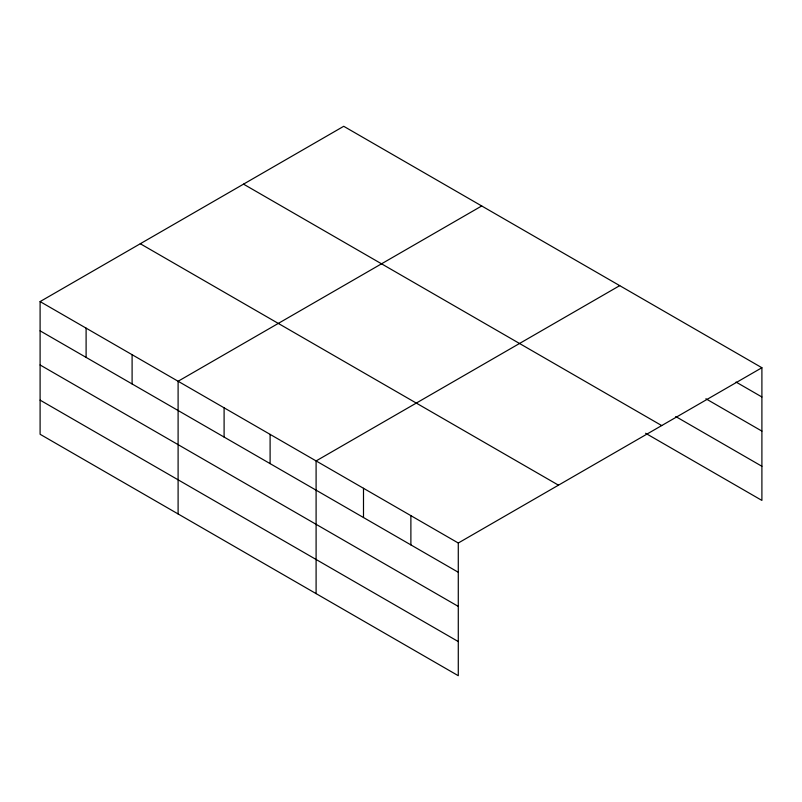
<?xml version="1.0" encoding="UTF-8"?>
<svg xmlns="http://www.w3.org/2000/svg" width="802" height="802" viewBox="0 0 802 802"><rect width="100%" height="100%" fill="white"/><g stroke="black" fill="none" stroke-linecap="round" stroke-linejoin="round"><path stroke-width="1.2" d="M40.1 301.582L458.283 543.014L458.283 675.705L40.1 434.273L40.1 301.582L343.717 126.295L761.9 367.727L761.9 500.418L645.57 433.25M481.721 205.964L178.104 381.261L178.104 513.952M619.715 285.642L316.098 460.929L316.098 593.62M458.283 543.014L761.9 367.727M736.046 382.053L761.9 396.98M705.89 398.774L761.9 431.115M675.725 416.529L761.9 466.283M243.527 184.139L661.71 425.571M140.29 243.738L558.473 485.17M40.1 330.835L458.283 572.267M40.1 364.97L458.283 606.402M40.1 400.138L458.283 641.57M410.885 515.656L410.885 544.909M363.496 488.288L363.496 517.541M270.104 434.373L270.104 463.626M224.099 407.817L224.099 437.07M132.099 354.695L132.099 383.947M86.105 328.138L86.105 357.391"/></g></svg>
